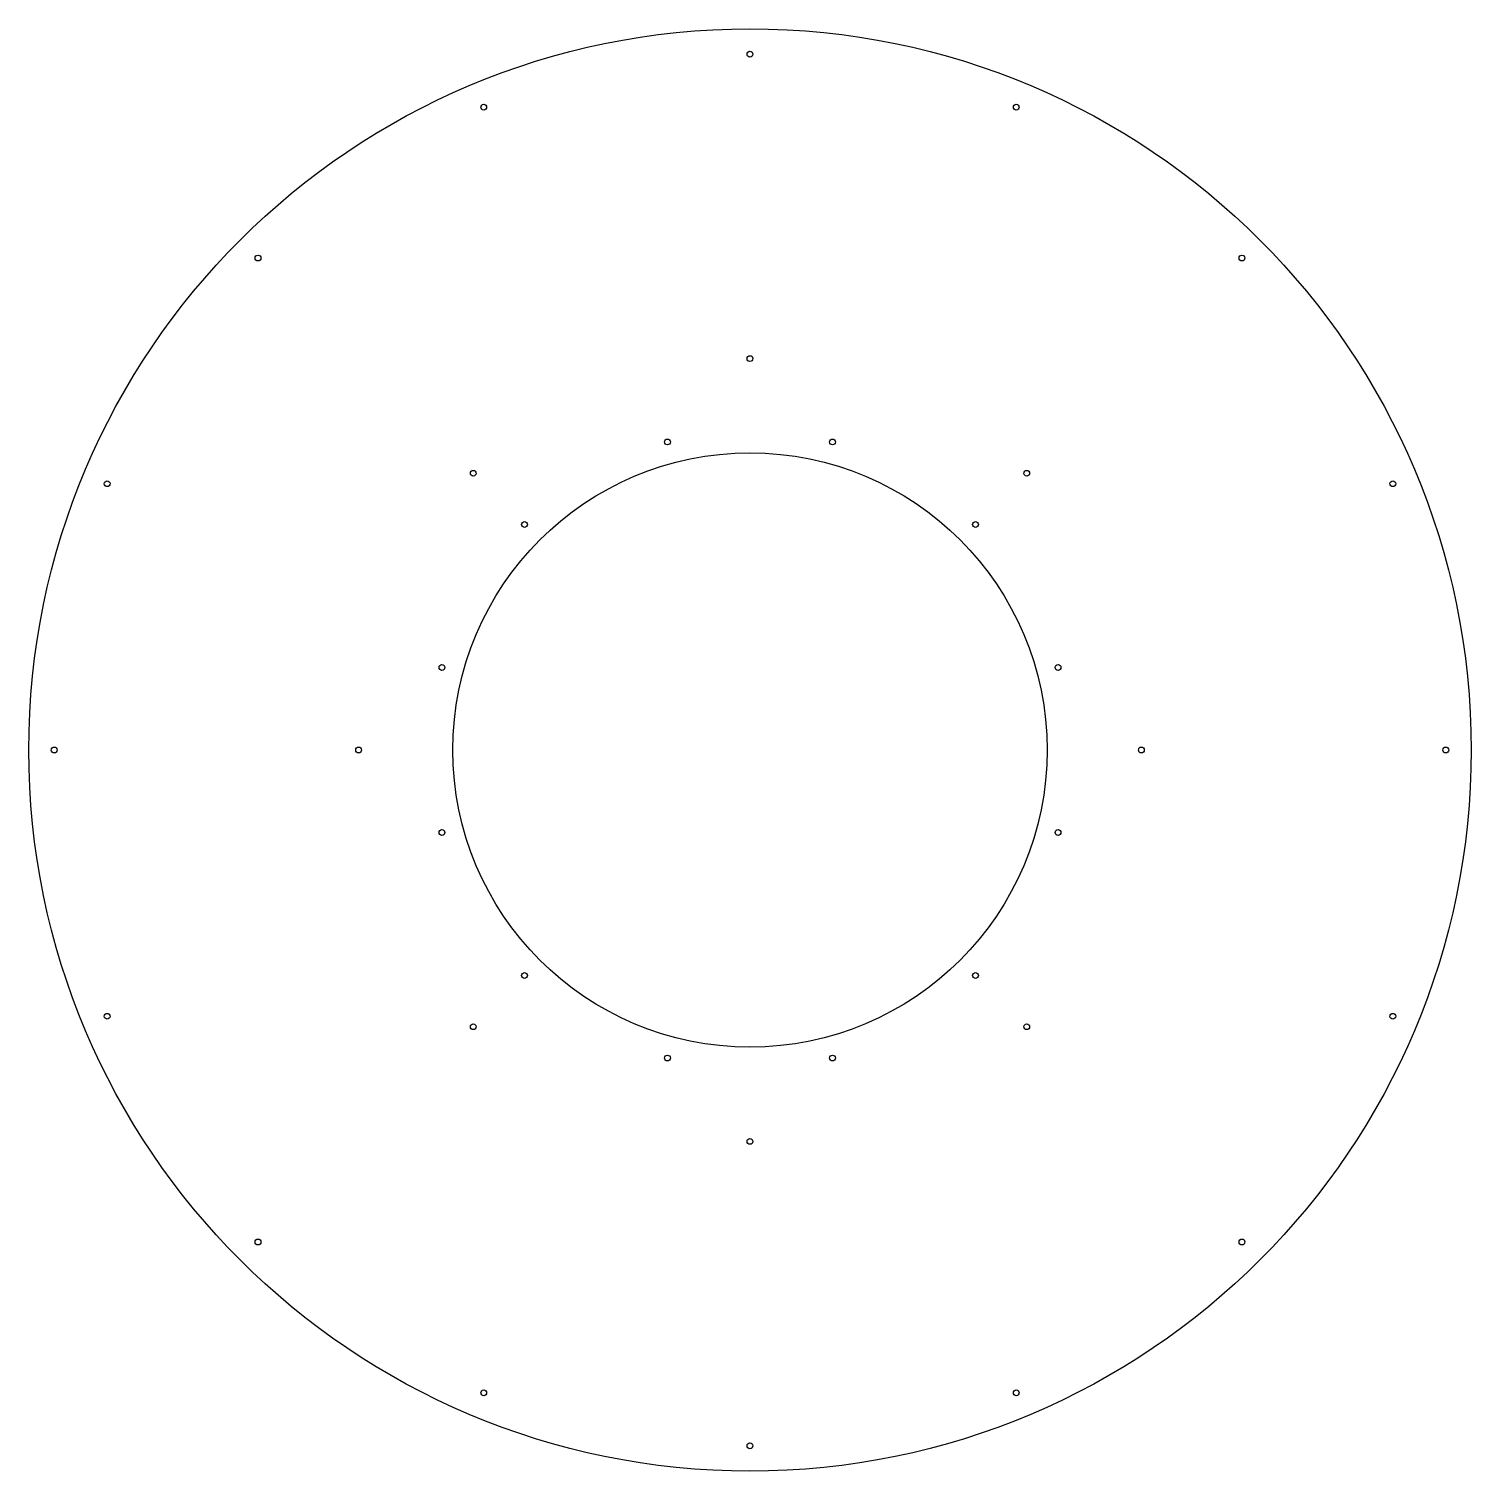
# Model space of a CAD drawing. Header units: millimetres. Extents: x 2378 to 11324, y -7082 to 629.
# Drawn here: x 10329 to 11324, y -7082 to -6087 of the extents above; entities outside this region: 1.
import ezdxf

# ---------------------------------------------------------------- set-up
doc = ezdxf.new("R2010")
doc.units = ezdxf.units.MM

# ---------------------------------------------------------------- blocks, each defined once
blk = doc.blocks.new('*U26')
at = {"color": 1}
blk.add_circle((0, 0), 2, dxfattribs=at)
blk = doc.blocks.new('*U27')
at = {"color": 0, "linetype": 'ByBlock', "lineweight": -2, "transparency": 16777216}
for p, rotation in [((10826.57, -6364.77), 90.00000000000003), ((10716.57, -6394.24), 120), ((10936.57, -6394.24), 60), ((10636.05, -6474.77), 150), ((11017.1, -6474.77), 30), ((10606.57, -6584.77), 180), ((10636.05, -6694.77), 210), ((11017.1, -6694.77), 329.9999999999999), ((10716.57, -6775.29), 239.9999999999999), ((10936.57, -6775.29), 300), ((10826.57, -6804.77), 269.9999999999998)]:
    blk.add_blockref('*U26', p, dxfattribs=dict(at, rotation=rotation))
blk.add_blockref('*U26', (11046.57, -6584.77), dxfattribs=at)

msp = doc.modelspace()

# ---------------------------------------------------------------- linework, layer by layer
at = {"color": 1}
msp.add_lwpolyline([(2378.44, 628.66)], close=True, dxfattribs=at)
for centre, radius in [((10826.57, -6584.77), 497.5), ((10826.57, -6104.77), 2), ((10642.89, -6141.31), 2), ((11010.26, -6141.31), 2), ((10487.16, -6245.36), 2), ((11165.98, -6245.36), 2), ((10826.57, -6314.77), 2), ((10826.57, -6584.77), 205), ((10635.65, -6393.85), 2), ((11017.49, -6393.85), 2), ((10383.11, -6401.08), 2), ((11270.04, -6401.08), 2), ((10346.57, -6584.77), 2), ((10556.57, -6584.77), 2), ((11096.57, -6584.77), 2), ((11306.57, -6584.77), 2), ((10383.11, -6768.46), 2), ((10635.65, -6775.69), 2), ((11017.49, -6775.69), 2), ((11270.04, -6768.46), 2), ((10826.57, -6854.77), 2), ((10487.16, -6924.18), 2), ((11165.98, -6924.18), 2), ((10642.89, -7028.23), 2), ((11010.26, -7028.23), 2), ((10826.57, -7064.77), 2)]:
    msp.add_circle(centre, radius, dxfattribs=at)

# ---------------------------------------------------------------- block references
at = {"color": 1, "rotation": 14.99999999999985}
msp.add_blockref('*U27', (-1335.36, -3026.49), dxfattribs=at)

doc.saveas('drawing.dxf')
